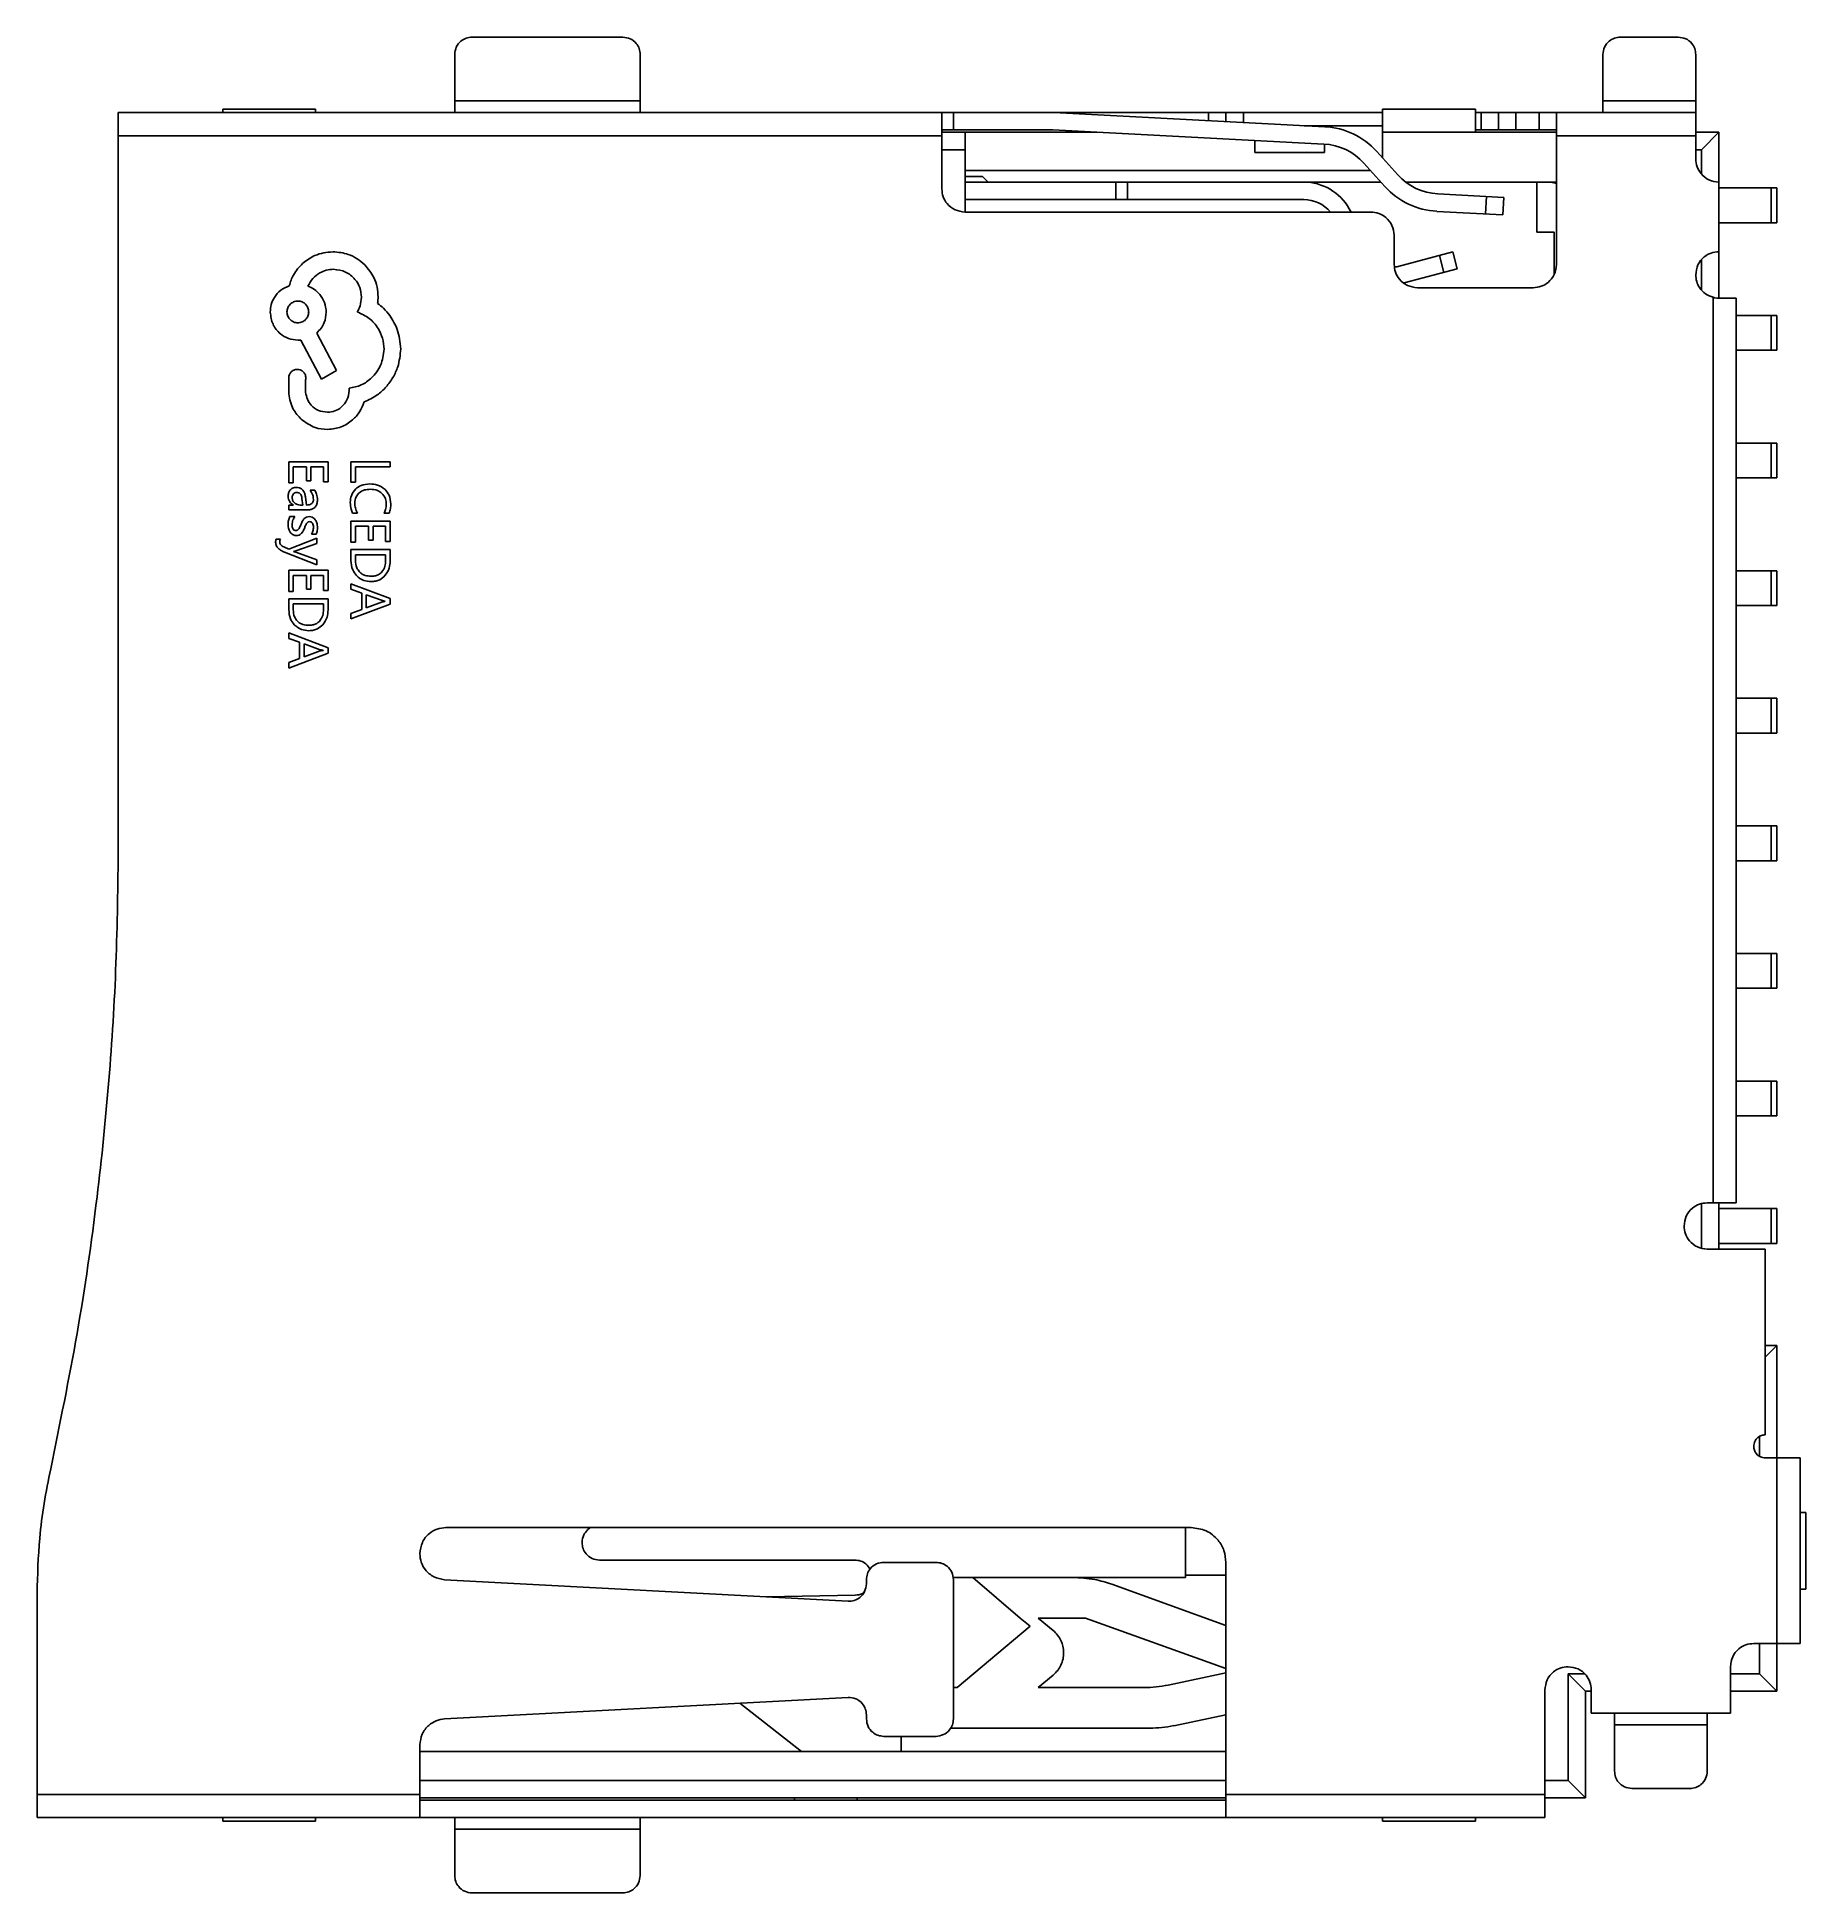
# Model space of a CAD drawing. Header units: millimetres. Extents: x -9.5 to 5.7, y -8.5 to 7.5.
import ezdxf

# ---------------------------------------------------------------- set-up
doc = ezdxf.new("R2010")
doc.units = ezdxf.units.MM

msp = doc.modelspace()

# ---------------------------------------------------------------- linework, layer by layer
at = {"color": 7, "linetype": 'Continuous', "lineweight": 25}
for p, q in [((-5.752, 7.474), (-4.452, 7.474)), ((4.148, 7.474), (4.648, 7.474)), ((-5.902, 6.824), (-5.902, 7.324)), ((-4.302, 7.324), (-4.302, 6.824)), ((3.998, 6.824), (3.998, 7.324)), ((4.798, 6.424), (4.798, 7.324)), ((-5.902, 6.924), (-4.302, 6.924)), ((3.998, 6.924), (4.798, 6.924)), ((-8.802, 6.824), (-8.802, 0.499)), ((-8.802, 6.824), (-1.702, 6.824)), ((-7.902, 6.854), (-7.102, 6.854)), ((-7.902, 6.824), (-7.902, 6.854)), ((-7.102, 6.854), (-7.102, 6.824)), ((-1.702, 6.166), (-1.702, 6.824)), ((-1.602, 6.674), (-1.602, 6.824)), ((-1.602, 6.824), (0.598, 6.824)), ((-0.736, 6.824), (-0.752, 6.824)), ((1.6, 6.702), (-0.736, 6.824)), ((0.598, 6.754), (0.598, 6.824)), ((0.748, 6.746), (0.748, 6.824)), ((0.898, 6.824), (2.098, 6.824)), ((0.898, 6.738), (0.898, 6.824)), ((2.098, 6.854), (2.898, 6.854)), ((2.098, 6.854), (2.098, 6.433)), ((2.898, 6.854), (2.898, 6.654)), ((2.898, 6.824), (2.948, 6.824)), ((2.948, 6.674), (2.948, 6.824)), ((3.098, 6.674), (3.098, 6.824)), ((3.248, 6.674), (3.248, 6.824)), ((3.248, 6.824), (3.448, 6.824)), ((3.448, 6.674), (3.448, 6.824)), ((3.598, 6.824), (3.598, 5.514)), ((3.598, 6.824), (4.798, 6.824)), ((-1.702, 6.624), (-8.802, 6.624)), ((-0.367, 6.654), (-1.702, 6.654)), ((-1.602, 6.674), (-0.752, 6.674)), ((-1.502, 5.974), (-1.502, 6.654)), ((-0.752, 6.674), (-0.744, 6.674)), ((-0.744, 6.674), (1.592, 6.552)), ((0.998, 6.583), (0.998, 6.481)), ((2.098, 6.711), (1.422, 6.711)), ((1.598, 6.702), (1.598, 6.711)), ((3.598, 6.654), (2.098, 6.654)), ((2.898, 6.674), (2.948, 6.674)), ((3.248, 6.674), (3.448, 6.674)), ((4.798, 6.624), (3.598, 6.624)), ((4.798, 6.654), (4.998, 6.654)), ((4.998, 6.654), (4.848, 6.504)), ((4.998, 5.224), (4.998, 6.654)), ((-1.502, 6.504), (-1.702, 6.504)), ((0.998, 6.481), (1.598, 6.481)), ((1.598, 6.481), (1.598, 6.551)), ((2.23, 6.287), (2.049, 6.487)), ((4.848, 6.504), (4.798, 6.504)), ((4.848, 6.292), (4.848, 6.504)), ((1.994, 6.324), (-1.502, 6.324)), ((-1.502, 6.274), (-1.352, 6.274)), ((-1.352, 6.274), (-1.302, 6.224)), ((1.938, 6.387), (2.118, 6.187)), ((2.084, 6.224), (-1.502, 6.224)), ((-0.202, 6.224), (-0.202, 6.074)), ((-0.102, 6.224), (-0.102, 6.074)), ((2.297, 6.224), (3.598, 6.224)), ((3.144, 6.092), (2.575, 6.122)), ((2.986, 5.95), (2.994, 6.1)), ((3.144, 6.092), (3.136, 5.943)), ((3.428, 5.794), (3.428, 6.224)), ((3.548, 6.224), (3.598, 6.213)), ((5.498, 6.174), (4.998, 6.174)), ((5.448, 5.874), (5.448, 6.174)), ((5.498, 5.874), (5.498, 6.174)), ((1.418, 6.074), (-1.502, 6.074)), ((1.998, 5.966), (-1.502, 5.966)), ((1.826, 5.966), (1.81, 5.995)), ((2.567, 5.972), (3.136, 5.943)), ((2.198, 5.514), (2.198, 5.766)), ((3.578, 5.794), (3.428, 5.794)), ((3.578, 5.428), (3.578, 5.794)), ((5.498, 5.874), (4.998, 5.874)), ((2.704, 5.622), (2.22, 5.495)), ((2.704, 5.622), (2.742, 5.477)), ((2.22, 5.495), (2.202, 5.493)), ((2.283, 5.356), (2.742, 5.477)), ((2.626, 5.446), (2.588, 5.592)), ((4.848, 5.292), (4.848, 5.557)), ((3.398, 5.314), (2.398, 5.314)), ((4.948, -2.576), (4.948, 5.231)), ((4.948, 5.231), (4.959, 5.228)), ((4.959, 5.228), (4.981, 5.225)), ((4.981, 5.225), (4.998, 5.224)), ((4.998, 5.224), (5.148, 5.224)), ((5.148, 5.224), (5.148, -2.576)), ((5.148, 5.074), (5.498, 5.074)), ((5.448, 5.074), (5.448, 4.774)), ((5.498, 5.074), (5.498, 4.774)), ((-7.252, 4.862), (-7.228, 4.862)), ((-7.228, 4.862), (-7.05, 4.526)), ((-6.922, 4.6), (-7.091, 4.922)), ((5.498, 4.774), (5.148, 4.774)), ((-7.333, 4.54), (-7.333, 4.398)), ((-7.187, 4.413), (-7.187, 4.521)), ((-7.05, 4.526), (-6.922, 4.6)), ((-6.812, 4.447), (-6.812, 4.427)), ((5.148, 3.974), (5.498, 3.974)), ((5.448, 3.974), (5.448, 3.674)), ((5.498, 3.974), (5.498, 3.674)), ((-7.332, 3.814), (-7.332, 3.632)), ((-6.994, 3.814), (-7.332, 3.814)), ((-7.294, 3.77), (-7.18, 3.77)), ((-7.294, 3.632), (-7.294, 3.77)), ((-7.18, 3.77), (-7.18, 3.65)), ((-7.141, 3.77), (-7.033, 3.77)), ((-7.141, 3.65), (-7.141, 3.77)), ((-7.033, 3.77), (-7.033, 3.64)), ((-6.994, 3.64), (-6.994, 3.814)), ((-6.796, 3.814), (-6.796, 3.636)), ((-6.458, 3.814), (-6.796, 3.814)), ((-6.757, 3.77), (-6.458, 3.77)), ((-6.757, 3.636), (-6.757, 3.77)), ((-6.458, 3.77), (-6.458, 3.814)), ((-7.332, 3.632), (-7.294, 3.632)), ((-7.18, 3.65), (-7.141, 3.65)), ((-7.108, 3.568), (-7.149, 3.568)), ((-7.033, 3.64), (-6.994, 3.64)), ((-6.796, 3.636), (-6.757, 3.636)), ((5.498, 3.674), (5.148, 3.674)), ((-7.295, 3.44), (-7.332, 3.44)), ((-7.332, 3.44), (-7.332, 3.398)), ((-7.332, 3.398), (-7.177, 3.398)), ((-7.295, 3.441), (-7.295, 3.44)), ((-7.234, 3.44), (-7.211, 3.44)), ((-7.211, 3.44), (-7.219, 3.497)), ((-7.179, 3.44), (-7.189, 3.512)), ((-6.782, 3.369), (-6.74, 3.369)), ((-6.512, 3.369), (-6.466, 3.369)), ((-7.28, 3.34), (-7.324, 3.34)), ((-6.796, 3.301), (-6.796, 3.12)), ((-6.458, 3.301), (-6.796, 3.301)), ((-6.757, 3.258), (-6.644, 3.258)), ((-6.757, 3.12), (-6.757, 3.258)), ((-6.644, 3.258), (-6.644, 3.137)), ((-6.605, 3.137), (-6.605, 3.258)), ((-6.605, 3.258), (-6.497, 3.258)), ((-6.497, 3.258), (-6.497, 3.127)), ((-6.458, 3.127), (-6.458, 3.301)), ((-7.405, 3.147), (-7.442, 3.147)), ((-7.332, 3.061), (-7.375, 3.079)), ((-7.091, 3.155), (-7.332, 3.061)), ((-7.292, 3.04), (-7.272, 3.045)), ((-7.272, 3.045), (-7.091, 3.108)), ((-7.137, 3.189), (-7.096, 3.189)), ((-7.091, 3.108), (-7.091, 3.155)), ((-6.796, 3.12), (-6.757, 3.12)), ((-6.796, 3.056), (-6.796, 2.963)), ((-6.458, 3.056), (-6.796, 3.056)), ((-6.644, 3.137), (-6.605, 3.137)), ((-6.497, 3.127), (-6.458, 3.127)), ((-6.458, 2.959), (-6.458, 3.056)), ((-7.369, 3.033), (-7.091, 2.924)), ((-7.292, 3.039), (-7.292, 3.04)), ((-7.091, 2.968), (-7.272, 3.034)), ((-7.091, 2.924), (-7.091, 2.968)), ((-6.497, 3.012), (-6.757, 3.012)), ((-6.757, 3.012), (-6.757, 2.963)), ((-6.497, 2.961), (-6.497, 3.012)), ((-7.332, 2.878), (-7.332, 2.696)), ((-6.994, 2.878), (-7.332, 2.878)), ((-7.294, 2.834), (-7.18, 2.834)), ((-7.294, 2.696), (-7.294, 2.834)), ((-7.18, 2.834), (-7.18, 2.714)), ((-7.141, 2.834), (-7.033, 2.834)), ((-7.141, 2.714), (-7.141, 2.834)), ((-7.033, 2.834), (-7.033, 2.704)), ((-6.994, 2.704), (-6.994, 2.878)), ((-6.458, 2.633), (-6.796, 2.762)), ((-6.796, 2.762), (-6.796, 2.714)), ((5.148, 2.874), (5.498, 2.874)), ((5.448, 2.874), (5.448, 2.574)), ((5.498, 2.874), (5.498, 2.574)), ((-7.332, 2.696), (-7.294, 2.696)), ((-7.332, 2.632), (-7.332, 2.539)), ((-6.994, 2.632), (-7.332, 2.632)), ((-7.033, 2.589), (-7.294, 2.589)), ((-7.294, 2.589), (-7.294, 2.54)), ((-7.18, 2.714), (-7.141, 2.714)), ((-7.033, 2.704), (-6.994, 2.704)), ((-7.033, 2.538), (-7.033, 2.589)), ((-6.994, 2.536), (-6.994, 2.632)), ((-6.796, 2.714), (-6.703, 2.681)), ((-6.796, 2.458), (-6.458, 2.586)), ((-6.703, 2.681), (-6.703, 2.54)), ((-6.665, 2.667), (-6.665, 2.554)), ((-6.525, 2.617), (-6.665, 2.667)), ((-6.665, 2.554), (-6.525, 2.605)), ((-6.501, 2.61), (-6.501, 2.611)), ((-6.458, 2.586), (-6.458, 2.633)), ((5.498, 2.574), (5.148, 2.574)), ((-6.703, 2.54), (-6.796, 2.506)), ((-6.796, 2.506), (-6.796, 2.458)), ((-6.994, 2.21), (-7.332, 2.339)), ((-7.332, 2.339), (-7.332, 2.29)), ((-7.332, 2.29), (-7.24, 2.258)), ((-7.24, 2.258), (-7.24, 2.117)), ((-7.201, 2.244), (-7.201, 2.131)), ((-7.061, 2.193), (-7.201, 2.244)), ((-7.332, 2.034), (-6.994, 2.163)), ((-7.24, 2.117), (-7.332, 2.083)), ((-7.332, 2.083), (-7.332, 2.034)), ((-7.201, 2.131), (-7.061, 2.182)), ((-7.037, 2.187), (-7.037, 2.188)), ((-6.994, 2.163), (-6.994, 2.21)), ((5.148, 1.774), (5.498, 1.774)), ((5.448, 1.774), (5.448, 1.474)), ((5.498, 1.774), (5.498, 1.474)), ((5.498, 1.474), (5.148, 1.474)), ((5.148, 0.674), (5.498, 0.674)), ((5.448, 0.674), (5.448, 0.374)), ((5.498, 0.674), (5.498, 0.374)), ((5.498, 0.374), (5.148, 0.374)), ((5.148, -0.426), (5.498, -0.426)), ((5.448, -0.426), (5.448, -0.726)), ((5.498, -0.426), (5.498, -0.726)), ((5.498, -0.726), (5.148, -0.726)), ((5.148, -1.526), (5.498, -1.526)), ((5.448, -1.526), (5.448, -1.826)), ((5.498, -1.526), (5.498, -1.826)), ((5.498, -1.826), (5.148, -1.826)), ((4.848, -2.969), (4.848, -2.582)), ((5.148, -2.576), (4.898, -2.576)), ((4.998, -2.576), (4.998, -2.976)), ((4.998, -2.626), (5.498, -2.626)), ((5.448, -2.626), (5.448, -2.926)), ((5.498, -2.626), (5.498, -2.926)), ((5.398, -2.976), (4.898, -2.976)), ((5.498, -2.926), (4.998, -2.926)), ((5.398, -4.576), (5.398, -2.976)), ((5.398, -3.806), (5.498, -3.806)), ((5.498, -3.806), (5.398, -3.906)), ((5.498, -6.786), (5.498, -3.806)), ((5.348, -4.762), (5.348, -4.589)), ((5.398, -4.776), (5.698, -4.776)), ((5.698, -4.776), (5.698, -6.376)), ((5.698, -5.246), (5.748, -5.246)), ((5.748, -5.246), (5.748, -5.906)), ((-5.977, -5.376), (0.448, -5.376)), ((-4.757, -5.396), (-4.735, -5.376)), ((0.398, -5.376), (0.398, -5.806)), ((-2.452, -5.656), (-4.654, -5.656)), ((-1.752, -5.676), (-2.202, -5.676)), ((0.748, -5.676), (0.748, -7.876)), ((-2.51, -6.011), (-5.989, -5.826)), ((-2.352, -5.826), (-2.352, -5.861)), ((0.398, -5.806), (-1.607, -5.806)), ((-1.602, -7.026), (-1.602, -5.826)), ((-1.026, -6.156), (-1.435, -5.806)), ((-0.237, -5.865), (0.748, -6.219)), ((0.748, -5.786), (0.398, -5.786)), ((5.748, -5.906), (5.698, -5.906)), ((-9.502, -5.944), (-9.502, -7.876)), ((-3.21, -5.973), (-2.449, -5.958)), ((-1.571, -6.756), (-0.941, -6.227)), ((-0.941, -6.227), (-1.026, -6.156)), ((-0.462, -6.156), (-0.87, -6.156)), ((-0.87, -6.156), (-0.741, -6.264)), ((0.748, -6.591), (-0.462, -6.156)), ((5.698, -6.376), (5.298, -6.376)), ((5.348, -6.636), (5.348, -6.376)), ((-0.741, -6.647), (-0.87, -6.756)), ((0.25, -6.734), (0.748, -6.629)), ((3.848, -6.786), (3.698, -6.636)), ((3.698, -6.636), (3.841, -6.636)), ((3.698, -7.556), (3.698, -6.636)), ((5.098, -6.976), (5.098, -6.576)), ((5.098, -6.636), (5.348, -6.636)), ((5.498, -6.786), (5.348, -6.636)), ((-5.989, -7.026), (-2.51, -6.841)), ((-1.602, -6.756), (-1.571, -6.756)), ((-0.87, -6.756), (0.044, -6.756)), ((3.498, -7.876), (3.498, -6.776)), ((3.898, -6.786), (3.848, -6.786)), ((3.848, -6.786), (3.848, -7.706)), ((3.898, -6.776), (3.898, -6.976)), ((5.498, -6.786), (5.098, -6.786)), ((-2.912, -7.306), (-3.443, -6.89)), ((-2.352, -6.99), (-2.352, -7.026)), ((0.748, -6.989), (0.298, -7.084)), ((3.898, -6.976), (5.098, -6.976)), ((4.098, -7.476), (4.098, -6.976)), ((4.898, -6.976), (4.898, -7.476)), ((-2.202, -7.176), (-1.752, -7.176)), ((-2.052, -7.176), (-2.052, -7.306)), ((0.092, -7.106), (-1.628, -7.106)), ((4.898, -7.076), (4.098, -7.076)), ((-6.202, -7.876), (-6.202, -7.25)), ((0.748, -7.306), (-6.202, -7.306)), ((-9.502, -7.676), (-6.202, -7.676)), ((-6.202, -7.556), (0.748, -7.556)), ((0.748, -7.676), (3.498, -7.676)), ((3.498, -7.556), (3.698, -7.556)), ((3.848, -7.706), (3.698, -7.556)), ((4.748, -7.626), (4.248, -7.626)), ((0.748, -7.706), (-6.202, -7.706)), ((0.748, -7.726), (-6.202, -7.726)), ((-2.972, -7.706), (-2.972, -7.726)), ((-2.432, -7.726), (-2.432, -7.706)), ((3.848, -7.706), (3.498, -7.706)), ((3.498, -7.876), (-9.502, -7.876)), ((-7.902, -7.906), (-7.902, -7.876)), ((-7.102, -7.906), (-7.902, -7.906)), ((-7.102, -7.876), (-7.102, -7.906)), ((-5.902, -8.376), (-5.902, -7.876)), ((-4.302, -7.976), (-5.902, -7.976)), ((-4.302, -7.876), (-4.302, -8.376)), ((2.098, -7.906), (2.098, -7.876)), ((2.898, -7.906), (2.098, -7.906)), ((2.898, -7.876), (2.898, -7.906)), ((-4.452, -8.526), (-5.752, -8.526))]:
    msp.add_line(p, q, dxfattribs=at)
at = {"color": 7, "linetype": 'Continuous', "lineweight": 25, "flags": 128}
msp.add_lwpolyline([(3.998, 6.874), (3.998, 6.835), (3.998, 6.824)], dxfattribs=at)
at = {"color": 7, "linetype": 'Continuous', "lineweight": 25}
for centre, radius, start, end in [((1.566, 6.053), 0.65, 42, 87), ((1.566, 6.053), 0.5, 42, 87), ((2.601, 6.622), 0.5, 222, 267), ((1.418, 5.774), 0.45, 29.36, 90), ((2.601, 6.622), 0.65, 222, 267), ((1.418, 5.774), 0.3, 39.7064, 90), ((0.044, -5.758), 0.997, 270, 281.9112), ((0.092, -6.108), 0.997, 270, 281.9112)]:
    msp.add_arc(centre, radius, start, end, dxfattribs=at)
for points, knots in [([(-5.902, 7.324), (-5.899, 7.346), (-5.894, 7.39), (-5.854, 7.44), (-5.804, 7.469), (-5.769, 7.473), (-5.752, 7.474)], [0, 0, 0, 0, 0.279279, 0.558538, 0.77887, 1, 1, 1, 1]), ([(-4.452, 7.474), (-4.43, 7.472), (-4.386, 7.466), (-4.337, 7.426), (-4.307, 7.376), (-4.304, 7.342), (-4.302, 7.324)], [0, 0, 0, 0, 0.2792794, 0.5585376, 0.7788698, 1, 1, 1, 1]), ([(3.998, 7.324), (4.001, 7.346), (4.006, 7.39), (4.046, 7.44), (4.096, 7.469), (4.131, 7.473), (4.148, 7.474)], [0, 0, 0, 0, 0.279279, 0.558538, 0.77887, 1, 1, 1, 1]), ([(4.648, 7.474), (4.67, 7.472), (4.714, 7.466), (4.763, 7.426), (4.793, 7.376), (4.796, 7.342), (4.798, 7.324)], [0, 0, 0, 0, 0.279279, 0.558538, 0.77887, 1, 1, 1, 1]), ([(-1.702, 6.824), (-1.7, 6.824), (-1.697, 6.824), (-1.679, 6.824), (-1.659, 6.824), (-1.636, 6.824), (-1.616, 6.824), (-1.602, 6.824)], [0, 0, 0, 0, 0.255029, 0.493898, 0.614351, 0.735843, 1, 1, 1, 1]), ([(0.598, 6.824), (0.62, 6.824), (0.664, 6.824), (0.713, 6.824), (0.743, 6.824), (0.746, 6.824), (0.748, 6.824)], [0, 0, 0, 0, 0.279279, 0.558538, 0.77887, 1, 1, 1, 1]), ([(0.748, 6.824), (0.751, 6.824), (0.756, 6.824), (0.796, 6.824), (0.846, 6.824), (0.881, 6.824), (0.898, 6.824)], [0, 0, 0, 0, 0.279279, 0.558538, 0.77887, 1, 1, 1, 1]), ([(2.948, 6.824), (2.97, 6.824), (3.014, 6.824), (3.063, 6.824), (3.093, 6.824), (3.096, 6.824), (3.098, 6.824)], [0, 0, 0, 0, 0.279279, 0.558538, 0.77887, 1, 1, 1, 1]), ([(3.098, 6.824), (3.101, 6.824), (3.106, 6.824), (3.146, 6.824), (3.196, 6.824), (3.231, 6.824), (3.248, 6.824)], [0, 0, 0, 0, 0.279279, 0.558538, 0.77887, 1, 1, 1, 1]), ([(3.448, 6.824), (3.47, 6.824), (3.514, 6.824), (3.563, 6.824), (3.593, 6.824), (3.596, 6.824), (3.598, 6.824)], [0, 0, 0, 0, 0.279279, 0.558538, 0.77887, 1, 1, 1, 1]), ([(-1.702, 6.661), (-1.702, 6.665), (-1.701, 6.673), (-1.693, 6.674), (-1.689, 6.674)], [0, 0, 0, 0, 0.5004946, 1, 1, 1, 1]), ([(-1.689, 6.674), (-1.683, 6.674), (-1.672, 6.674), (-1.643, 6.674), (-1.617, 6.674), (-1.602, 6.674)], [0, 0, 0, 0, 0.280138, 0.561656, 1, 1, 1, 1]), ([(2.948, 6.674), (2.97, 6.674), (3.014, 6.674), (3.063, 6.674), (3.093, 6.674), (3.096, 6.674), (3.098, 6.674)], [0, 0, 0, 0, 0.279279, 0.558538, 0.77887, 1, 1, 1, 1]), ([(3.098, 6.674), (3.101, 6.674), (3.106, 6.674), (3.146, 6.674), (3.196, 6.674), (3.231, 6.674), (3.248, 6.674)], [0, 0, 0, 0, 0.279279, 0.558538, 0.77887, 1, 1, 1, 1]), ([(3.448, 6.674), (3.47, 6.674), (3.514, 6.674), (3.563, 6.674), (3.593, 6.674), (3.596, 6.674), (3.598, 6.674)], [0, 0, 0, 0, 0.279279, 0.558538, 0.77887, 1, 1, 1, 1]), ([(4.998, 6.224), (4.968, 6.228), (4.91, 6.236), (4.844, 6.29), (4.805, 6.356), (4.8, 6.402), (4.798, 6.424)], [0, 0, 0, 0, 0.281002, 0.560934, 0.780912, 1, 1, 1, 1]), ([(-1.502, 5.966), (-1.532, 5.97), (-1.59, 5.978), (-1.656, 6.031), (-1.695, 6.097), (-1.7, 6.143), (-1.702, 6.166)], [0, 0, 0, 0, 0.281002, 0.560934, 0.780912, 1, 1, 1, 1]), ([(2.198, 5.766), (2.194, 5.796), (2.186, 5.854), (2.133, 5.92), (2.067, 5.959), (2.021, 5.964), (1.998, 5.966)], [0, 0, 0, 0, 0.281002, 0.560934, 0.780912, 1, 1, 1, 1]), ([(-6.951, 5.624), (-7.005, 5.618), (-7.102, 5.608), (-7.179, 5.549), (-7.213, 5.523)], [0, 0, 0, 0, 0.557939, 1, 1, 1, 1]), ([(-6.677, 5.511), (-6.699, 5.53), (-6.741, 5.567), (-6.833, 5.612), (-6.906, 5.62), (-6.951, 5.624)], [0, 0, 0, 0, 0.280073, 0.558701, 1, 1, 1, 1]), ([(4.798, 5.424), (4.802, 5.454), (4.809, 5.513), (4.863, 5.579), (4.929, 5.618), (4.975, 5.622), (4.998, 5.624)], [0, 0, 0, 0, 0.281002, 0.560934, 0.780912, 1, 1, 1, 1]), ([(-7.213, 5.523), (-7.242, 5.492), (-7.295, 5.435), (-7.318, 5.363), (-7.328, 5.331)], [0, 0, 0, 0, 0.560871, 1, 1, 1, 1]), ([(-7.167, 5.328), (-7.155, 5.351), (-7.129, 5.396), (-7.071, 5.441), (-7.009, 5.468), (-6.968, 5.471), (-6.946, 5.473)], [0, 0, 0, 0, 0.276785, 0.5528327, 0.7727386, 1, 1, 1, 1]), ([(-6.946, 5.473), (-6.911, 5.468), (-6.84, 5.459), (-6.762, 5.394), (-6.715, 5.316), (-6.709, 5.261), (-6.706, 5.232)], [0, 0, 0, 0, 0.283316, 0.558049, 0.775434, 1, 1, 1, 1]), ([(-6.562, 5.235), (-6.564, 5.263), (-6.568, 5.32), (-6.601, 5.419), (-6.648, 5.476), (-6.677, 5.511)], [0, 0, 0, 0, 0.279972, 0.557742, 1, 1, 1, 1]), ([(2.398, 5.314), (2.368, 5.318), (2.31, 5.326), (2.244, 5.38), (2.205, 5.446), (2.2, 5.492), (2.198, 5.514)], [0, 0, 0, 0, 0.281002, 0.560934, 0.780912, 1, 1, 1, 1]), ([(3.598, 5.514), (3.594, 5.485), (3.586, 5.426), (3.533, 5.36), (3.467, 5.321), (3.421, 5.317), (3.398, 5.314)], [0, 0, 0, 0, 0.281002, 0.560934, 0.780912, 1, 1, 1, 1]), ([(-7.328, 5.331), (-7.354, 5.319), (-7.405, 5.297), (-7.456, 5.236), (-7.487, 5.17), (-7.49, 5.125), (-7.492, 5.103)], [0, 0, 0, 0, 0.277909, 0.553175, 0.772919, 1, 1, 1, 1]), ([(-7.009, 5.103), (-7.012, 5.131), (-7.018, 5.186), (-7.058, 5.253), (-7.109, 5.302), (-7.148, 5.319), (-7.167, 5.328)], [0, 0, 0, 0, 0.28669, 0.564822, 0.782131, 1, 1, 1, 1]), ([(4.948, 5.231), (4.925, 5.24), (4.878, 5.257), (4.831, 5.309), (4.803, 5.367), (4.8, 5.405), (4.798, 5.424)], [0, 0, 0, 0, 0.280093, 0.559849, 0.781534, 1, 1, 1, 1]), ([(-7.16, 5.105), (-7.162, 5.117), (-7.164, 5.142), (-7.186, 5.172), (-7.216, 5.194), (-7.254, 5.201), (-7.291, 5.194), (-7.322, 5.172), (-7.343, 5.142), (-7.346, 5.117), (-7.348, 5.105)], [0, 0, 0, 0, 0.125297, 0.247808, 0.371076, 0.5, 0.628924, 0.752192, 0.874703, 1, 1, 1, 1]), ([(-6.706, 5.232), (-6.708, 5.207), (-6.712, 5.162), (-6.733, 5.122), (-6.742, 5.105)], [0, 0, 0, 0, 0.569438, 1, 1, 1, 1]), ([(-6.567, 5.179), (-6.565, 5.19), (-6.563, 5.208), (-6.562, 5.227), (-6.562, 5.235)], [0, 0, 0, 0, 0.560098, 1, 1, 1, 1]), ([(-6.461, 5.074), (-6.478, 5.095), (-6.51, 5.135), (-6.549, 5.166), (-6.567, 5.179)], [0, 0, 0, 0, 0.55532, 1, 1, 1, 1]), ([(-7.492, 5.103), (-7.487, 5.067), (-7.478, 4.996), (-7.414, 4.918), (-7.335, 4.871), (-7.28, 4.865), (-7.252, 4.862)], [0, 0, 0, 0, 0.283316, 0.558049, 0.775434, 1, 1, 1, 1]), ([(-7.348, 5.105), (-7.346, 5.092), (-7.343, 5.068), (-7.321, 5.037), (-7.291, 5.016), (-7.254, 5.009), (-7.216, 5.016), (-7.186, 5.037), (-7.164, 5.068), (-7.162, 5.093), (-7.16, 5.105)], [0, 0, 0, 0, 0.128923, 0.252192, 0.374703, 0.5, 0.628924, 0.752192, 0.874703, 1, 1, 1, 1]), ([(-7.091, 4.922), (-7.065, 4.951), (-7.019, 5.003), (-7.012, 5.071), (-7.009, 5.103)], [0, 0, 0, 0, 0.5488901, 1, 1, 1, 1]), ([(-6.742, 5.105), (-6.706, 5.089), (-6.635, 5.056), (-6.562, 4.972), (-6.519, 4.878), (-6.514, 4.815), (-6.511, 4.783)], [0, 0, 0, 0, 0.2774614, 0.5517789, 0.7711416, 1, 1, 1, 1]), ([(-6.367, 4.785), (-6.373, 4.844), (-6.382, 4.947), (-6.437, 5.035), (-6.461, 5.074)], [0, 0, 0, 0, 0.56138, 1, 1, 1, 1]), ([(-6.511, 4.783), (-6.517, 4.736), (-6.528, 4.644), (-6.608, 4.538), (-6.705, 4.469), (-6.776, 4.454), (-6.812, 4.447)], [0, 0, 0, 0, 0.284476, 0.560431, 0.77786, 1, 1, 1, 1]), ([(-6.492, 4.459), (-6.472, 4.485), (-6.431, 4.538), (-6.381, 4.648), (-6.372, 4.733), (-6.367, 4.785)], [0, 0, 0, 0, 0.282329, 0.561616, 1, 1, 1, 1]), ([(-7.259, 4.61), (-7.269, 4.609), (-7.29, 4.606), (-7.314, 4.587), (-7.329, 4.565), (-7.332, 4.548), (-7.333, 4.54)], [0, 0, 0, 0, 0.281447, 0.55884, 0.777519, 1, 1, 1, 1]), ([(-7.184, 4.535), (-7.186, 4.547), (-7.189, 4.568), (-7.209, 4.592), (-7.233, 4.607), (-7.25, 4.609), (-7.259, 4.61)], [0, 0, 0, 0, 0.283042, 0.5581419, 0.7757227, 1, 1, 1, 1]), ([(-7.187, 4.521), (-7.186, 4.524), (-7.185, 4.529), (-7.185, 4.533), (-7.184, 4.535)], [0, 0, 0, 0, 0.560796, 1, 1, 1, 1]), ([(-7.333, 4.398), (-7.324, 4.352), (-7.308, 4.269), (-7.25, 4.207), (-7.225, 4.18)], [0, 0, 0, 0, 0.557617, 1, 1, 1, 1]), ([(-6.999, 4.24), (-7.026, 4.243), (-7.078, 4.249), (-7.138, 4.295), (-7.176, 4.351), (-7.183, 4.392), (-7.187, 4.413)], [0, 0, 0, 0, 0.283961, 0.558121, 0.774973, 1, 1, 1, 1]), ([(-6.812, 4.427), (-6.815, 4.399), (-6.823, 4.345), (-6.873, 4.284), (-6.934, 4.247), (-6.977, 4.242), (-6.999, 4.24)], [0, 0, 0, 0, 0.283534, 0.557975, 0.775205, 1, 1, 1, 1]), ([(-6.997, 4.091), (-6.957, 4.096), (-6.879, 4.106), (-6.785, 4.166), (-6.717, 4.242), (-6.694, 4.3), (-6.682, 4.329)], [0, 0, 0, 0, 0.281479, 0.558611, 0.777607, 1, 1, 1, 1]), ([(-6.682, 4.329), (-6.643, 4.347), (-6.572, 4.379), (-6.517, 4.434), (-6.492, 4.459)], [0, 0, 0, 0, 0.556897, 1, 1, 1, 1]), ([(-7.225, 4.18), (-7.187, 4.152), (-7.118, 4.101), (-7.034, 4.094), (-6.997, 4.091)], [0, 0, 0, 0, 0.560121, 1, 1, 1, 1]), ([(-7.319, 3.571), (-7.325, 3.562), (-7.336, 3.545), (-7.337, 3.525), (-7.338, 3.515)], [0, 0, 0, 0, 0.527593, 1, 1, 1, 1]), ([(-7.267, 3.592), (-7.279, 3.591), (-7.298, 3.589), (-7.313, 3.576), (-7.319, 3.571)], [0, 0, 0, 0, 0.577345, 1, 1, 1, 1]), ([(-7.292, 3.537), (-7.296, 3.531), (-7.302, 3.522), (-7.303, 3.51), (-7.303, 3.504)], [0, 0, 0, 0, 0.529978, 1, 1, 1, 1]), ([(-7.264, 3.549), (-7.267, 3.549), (-7.273, 3.548), (-7.283, 3.545), (-7.289, 3.54), (-7.292, 3.537)], [0, 0, 0, 0, 0.292626, 0.566552, 1, 1, 1, 1]), ([(-7.189, 3.512), (-7.19, 3.521), (-7.193, 3.538), (-7.204, 3.56), (-7.219, 3.578), (-7.241, 3.59), (-7.258, 3.591), (-7.267, 3.592)], [0, 0, 0, 0, 0.223087, 0.413842, 0.584193, 0.78082, 1, 1, 1, 1]), ([(-7.233, 3.538), (-7.236, 3.54), (-7.24, 3.543), (-7.25, 3.548), (-7.259, 3.549), (-7.264, 3.549)], [0, 0, 0, 0, 0.259426, 0.527409, 1, 1, 1, 1]), ([(-7.219, 3.497), (-7.22, 3.506), (-7.222, 3.521), (-7.23, 3.533), (-7.233, 3.538)], [0, 0, 0, 0, 0.6416492, 1, 1, 1, 1]), ([(-7.149, 3.568), (-7.139, 3.555), (-7.123, 3.531), (-7.121, 3.502), (-7.12, 3.489)], [0, 0, 0, 0, 0.566346, 1, 1, 1, 1]), ([(-7.085, 3.485), (-7.086, 3.502), (-7.088, 3.531), (-7.102, 3.557), (-7.108, 3.568)], [0, 0, 0, 0, 0.572828, 1, 1, 1, 1]), ([(-6.755, 3.579), (-6.77, 3.56), (-6.798, 3.526), (-6.8, 3.483), (-6.802, 3.463)], [0, 0, 0, 0, 0.538195, 1, 1, 1, 1]), ([(-6.763, 3.456), (-6.761, 3.475), (-6.758, 3.508), (-6.736, 3.533), (-6.727, 3.543)], [0, 0, 0, 0, 0.5710873, 1, 1, 1, 1]), ([(-6.633, 3.622), (-6.66, 3.62), (-6.705, 3.617), (-6.741, 3.59), (-6.755, 3.579)], [0, 0, 0, 0, 0.582615, 1, 1, 1, 1]), ([(-6.727, 3.543), (-6.712, 3.554), (-6.683, 3.574), (-6.647, 3.575), (-6.631, 3.576)], [0, 0, 0, 0, 0.528199, 1, 1, 1, 1]), ([(-6.502, 3.573), (-6.523, 3.589), (-6.562, 3.618), (-6.611, 3.621), (-6.633, 3.622)], [0, 0, 0, 0, 0.535916, 1, 1, 1, 1]), ([(-6.631, 3.576), (-6.609, 3.575), (-6.571, 3.572), (-6.541, 3.55), (-6.529, 3.541)], [0, 0, 0, 0, 0.5859065, 1, 1, 1, 1]), ([(-6.529, 3.541), (-6.517, 3.526), (-6.495, 3.499), (-6.493, 3.464), (-6.492, 3.449)], [0, 0, 0, 0, 0.545172, 1, 1, 1, 1]), ([(-6.452, 3.449), (-6.455, 3.476), (-6.459, 3.522), (-6.489, 3.558), (-6.502, 3.573)], [0, 0, 0, 0, 0.568137, 1, 1, 1, 1]), ([(-7.338, 3.515), (-7.337, 3.507), (-7.336, 3.49), (-7.323, 3.462), (-7.306, 3.449), (-7.295, 3.441)], [0, 0, 0, 0, 0.287353, 0.555636, 1, 1, 1, 1]), ([(-7.303, 3.504), (-7.302, 3.494), (-7.3, 3.477), (-7.289, 3.464), (-7.283, 3.458)], [0, 0, 0, 0, 0.563392, 1, 1, 1, 1]), ([(-7.283, 3.458), (-7.275, 3.452), (-7.261, 3.442), (-7.242, 3.441), (-7.234, 3.44)], [0, 0, 0, 0, 0.5421823, 1, 1, 1, 1]), ([(-7.12, 3.489), (-7.12, 3.483), (-7.12, 3.473), (-7.127, 3.459), (-7.139, 3.448), (-7.157, 3.441), (-7.171, 3.441), (-7.179, 3.44)], [0, 0, 0, 0, 0.190633, 0.356708, 0.518791, 0.733962, 1, 1, 1, 1]), ([(-7.177, 3.398), (-7.166, 3.398), (-7.147, 3.399), (-7.121, 3.408), (-7.1, 3.425), (-7.087, 3.452), (-7.086, 3.474), (-7.085, 3.485)], [0, 0, 0, 0, 0.215736, 0.397382, 0.561541, 0.761757, 1, 1, 1, 1]), ([(-6.802, 3.463), (-6.801, 3.443), (-6.8, 3.411), (-6.787, 3.381), (-6.782, 3.369)], [0, 0, 0, 0, 0.595834, 1, 1, 1, 1]), ([(-6.74, 3.369), (-6.747, 3.384), (-6.761, 3.412), (-6.762, 3.442), (-6.763, 3.456)], [0, 0, 0, 0, 0.540106, 1, 1, 1, 1]), ([(-6.492, 3.449), (-6.493, 3.433), (-6.494, 3.405), (-6.506, 3.38), (-6.512, 3.369)], [0, 0, 0, 0, 0.564823, 1, 1, 1, 1]), ([(-6.466, 3.369), (-6.462, 3.382), (-6.453, 3.408), (-6.453, 3.436), (-6.452, 3.449)], [0, 0, 0, 0, 0.516592, 1, 1, 1, 1]), ([(-7.324, 3.34), (-7.328, 3.329), (-7.337, 3.308), (-7.337, 3.285), (-7.338, 3.275)], [0, 0, 0, 0, 0.535911, 1, 1, 1, 1]), ([(-7.338, 3.275), (-7.337, 3.26), (-7.336, 3.235), (-7.324, 3.213), (-7.319, 3.205)], [0, 0, 0, 0, 0.5931, 1, 1, 1, 1]), ([(-7.319, 3.205), (-7.315, 3.2), (-7.308, 3.191), (-7.29, 3.18), (-7.276, 3.178), (-7.266, 3.177)], [0, 0, 0, 0, 0.287771, 0.558422, 1, 1, 1, 1]), ([(-7.303, 3.271), (-7.302, 3.285), (-7.3, 3.31), (-7.286, 3.331), (-7.28, 3.34)], [0, 0, 0, 0, 0.549511, 1, 1, 1, 1]), ([(-7.271, 3.221), (-7.274, 3.221), (-7.282, 3.222), (-7.291, 3.227), (-7.298, 3.238), (-7.303, 3.253), (-7.303, 3.264), (-7.303, 3.271)], [0, 0, 0, 0, 0.16617, 0.317863, 0.479198, 0.70885, 1, 1, 1, 1]), ([(-7.248, 3.232), (-7.249, 3.23), (-7.253, 3.226), (-7.26, 3.222), (-7.267, 3.221), (-7.271, 3.221)], [0, 0, 0, 0, 0.288352, 0.560641, 1, 1, 1, 1]), ([(-7.226, 3.276), (-7.23, 3.266), (-7.236, 3.25), (-7.245, 3.236), (-7.248, 3.232)], [0, 0, 0, 0, 0.667818, 1, 1, 1, 1]), ([(-7.227, 3.192), (-7.223, 3.195), (-7.216, 3.202), (-7.206, 3.22), (-7.199, 3.236), (-7.195, 3.246)], [0, 0, 0, 0, 0.211881, 0.474285, 1, 1, 1, 1]), ([(-7.194, 3.328), (-7.197, 3.325), (-7.204, 3.319), (-7.215, 3.301), (-7.222, 3.286), (-7.226, 3.276)], [0, 0, 0, 0, 0.204051, 0.464555, 1, 1, 1, 1]), ([(-7.195, 3.246), (-7.192, 3.256), (-7.186, 3.27), (-7.177, 3.283), (-7.175, 3.287)], [0, 0, 0, 0, 0.676699, 1, 1, 1, 1]), ([(-7.156, 3.34), (-7.164, 3.34), (-7.178, 3.339), (-7.189, 3.331), (-7.194, 3.328)], [0, 0, 0, 0, 0.573775, 1, 1, 1, 1]), ([(-7.175, 3.287), (-7.171, 3.29), (-7.165, 3.296), (-7.156, 3.296), (-7.152, 3.297)], [0, 0, 0, 0, 0.5330138, 1, 1, 1, 1]), ([(-7.104, 3.313), (-7.108, 3.318), (-7.115, 3.326), (-7.133, 3.338), (-7.147, 3.339), (-7.156, 3.34)], [0, 0, 0, 0, 0.292205, 0.564001, 1, 1, 1, 1]), ([(-7.152, 3.297), (-7.149, 3.296), (-7.144, 3.296), (-7.136, 3.292), (-7.131, 3.287), (-7.129, 3.284)], [0, 0, 0, 0, 0.279552, 0.548934, 1, 1, 1, 1]), ([(-7.12, 3.25), (-7.12, 3.238), (-7.122, 3.216), (-7.132, 3.197), (-7.137, 3.189)], [0, 0, 0, 0, 0.567156, 1, 1, 1, 1]), ([(-7.129, 3.284), (-7.126, 3.278), (-7.12, 3.268), (-7.12, 3.256), (-7.12, 3.25)], [0, 0, 0, 0, 0.523627, 1, 1, 1, 1]), ([(-7.085, 3.246), (-7.086, 3.26), (-7.087, 3.284), (-7.099, 3.304), (-7.104, 3.313)], [0, 0, 0, 0, 0.581614, 1, 1, 1, 1]), ([(-7.096, 3.189), (-7.092, 3.199), (-7.086, 3.218), (-7.085, 3.237), (-7.085, 3.246)], [0, 0, 0, 0, 0.549614, 1, 1, 1, 1]), ([(-7.442, 3.147), (-7.443, 3.142), (-7.446, 3.133), (-7.446, 3.124), (-7.446, 3.119)], [0, 0, 0, 0, 0.522339, 1, 1, 1, 1]), ([(-7.446, 3.119), (-7.445, 3.109), (-7.442, 3.089), (-7.423, 3.064), (-7.398, 3.046), (-7.379, 3.038), (-7.369, 3.033)], [0, 0, 0, 0, 0.242258, 0.495139, 0.726622, 1, 1, 1, 1]), ([(-7.409, 3.123), (-7.409, 3.127), (-7.409, 3.135), (-7.406, 3.143), (-7.405, 3.147)], [0, 0, 0, 0, 0.542056, 1, 1, 1, 1]), ([(-7.375, 3.079), (-7.381, 3.082), (-7.392, 3.087), (-7.403, 3.098), (-7.409, 3.111), (-7.409, 3.119), (-7.409, 3.123)], [0, 0, 0, 0, 0.321194, 0.592797, 0.792541, 1, 1, 1, 1]), ([(-7.266, 3.177), (-7.258, 3.178), (-7.243, 3.179), (-7.232, 3.188), (-7.227, 3.192)], [0, 0, 0, 0, 0.572606, 1, 1, 1, 1]), ([(-7.272, 3.034), (-7.277, 3.035), (-7.283, 3.037), (-7.29, 3.038), (-7.292, 3.039)], [0, 0, 0, 0, 0.638425, 1, 1, 1, 1]), ([(-6.796, 2.963), (-6.794, 2.935), (-6.79, 2.886), (-6.761, 2.848), (-6.749, 2.832)], [0, 0, 0, 0, 0.577296, 1, 1, 1, 1]), ([(-6.757, 2.963), (-6.756, 2.941), (-6.754, 2.904), (-6.731, 2.874), (-6.722, 2.863)], [0, 0, 0, 0, 0.591294, 1, 1, 1, 1]), ([(-6.529, 2.863), (-6.518, 2.879), (-6.499, 2.909), (-6.498, 2.944), (-6.497, 2.961)], [0, 0, 0, 0, 0.5295151, 1, 1, 1, 1]), ([(-6.503, 2.832), (-6.488, 2.852), (-6.462, 2.891), (-6.459, 2.938), (-6.458, 2.959)], [0, 0, 0, 0, 0.541032, 1, 1, 1, 1]), ([(-6.749, 2.832), (-6.729, 2.815), (-6.692, 2.785), (-6.644, 2.782), (-6.623, 2.781)], [0, 0, 0, 0, 0.540507, 1, 1, 1, 1]), ([(-6.722, 2.863), (-6.715, 2.856), (-6.701, 2.844), (-6.667, 2.829), (-6.641, 2.828), (-6.624, 2.826)], [0, 0, 0, 0, 0.25995, 0.527871, 1, 1, 1, 1]), ([(-6.624, 2.826), (-6.613, 2.827), (-6.592, 2.828), (-6.558, 2.838), (-6.539, 2.854), (-6.529, 2.863)], [0, 0, 0, 0, 0.314975, 0.594694, 1, 1, 1, 1]), ([(-6.623, 2.781), (-6.609, 2.781), (-6.584, 2.783), (-6.54, 2.797), (-6.517, 2.818), (-6.503, 2.832)], [0, 0, 0, 0, 0.297635, 0.573106, 1, 1, 1, 1]), ([(-6.501, 2.611), (-6.506, 2.612), (-6.514, 2.613), (-6.522, 2.616), (-6.525, 2.617)], [0, 0, 0, 0, 0.62739, 1, 1, 1, 1]), ([(-6.525, 2.605), (-6.521, 2.606), (-6.513, 2.608), (-6.505, 2.609), (-6.501, 2.61)], [0, 0, 0, 0, 0.461299, 1, 1, 1, 1]), ([(-7.332, 2.539), (-7.33, 2.511), (-7.326, 2.463), (-7.297, 2.425), (-7.285, 2.408)], [0, 0, 0, 0, 0.577296, 1, 1, 1, 1]), ([(-7.294, 2.54), (-7.292, 2.518), (-7.29, 2.481), (-7.267, 2.451), (-7.258, 2.439)], [0, 0, 0, 0, 0.591294, 1, 1, 1, 1]), ([(-7.285, 2.408), (-7.265, 2.392), (-7.228, 2.362), (-7.181, 2.359), (-7.159, 2.357)], [0, 0, 0, 0, 0.540507, 1, 1, 1, 1]), ([(-7.258, 2.439), (-7.251, 2.433), (-7.237, 2.42), (-7.204, 2.406), (-7.177, 2.404), (-7.16, 2.403)], [0, 0, 0, 0, 0.25995, 0.527871, 1, 1, 1, 1]), ([(-7.16, 2.403), (-7.149, 2.404), (-7.128, 2.405), (-7.094, 2.414), (-7.076, 2.431), (-7.065, 2.44)], [0, 0, 0, 0, 0.314975, 0.594694, 1, 1, 1, 1]), ([(-7.159, 2.357), (-7.145, 2.358), (-7.12, 2.359), (-7.077, 2.374), (-7.053, 2.395), (-7.039, 2.408)], [0, 0, 0, 0, 0.297635, 0.573106, 1, 1, 1, 1]), ([(-7.065, 2.44), (-7.055, 2.456), (-7.035, 2.486), (-7.034, 2.521), (-7.033, 2.538)], [0, 0, 0, 0, 0.529515, 1, 1, 1, 1]), ([(-7.039, 2.408), (-7.024, 2.429), (-6.998, 2.468), (-6.995, 2.515), (-6.994, 2.536)], [0, 0, 0, 0, 0.541032, 1, 1, 1, 1]), ([(-7.037, 2.188), (-7.042, 2.189), (-7.05, 2.19), (-7.058, 2.193), (-7.061, 2.193)], [0, 0, 0, 0, 0.62739, 1, 1, 1, 1]), ([(-7.061, 2.182), (-7.057, 2.183), (-7.05, 2.185), (-7.042, 2.186), (-7.037, 2.187)], [0, 0, 0, 0, 0.461299, 1, 1, 1, 1]), ([(-8.802, 0.499), (-8.806, 0.162), (-8.814, -0.511), (-8.877, -1.52), (-8.985, -2.584), (-9.146, -3.704), (-9.306, -4.481), (-9.385, -4.87)], [0, 0, 0, 0, 0.186722, 0.373311, 0.560056, 0.780014, 1, 1, 1, 1]), ([(4.698, -2.776), (4.702, -2.746), (4.709, -2.687), (4.763, -2.621), (4.829, -2.582), (4.875, -2.578), (4.898, -2.576)], [0, 0, 0, 0, 0.2810021, 0.5609344, 0.7809116, 1, 1, 1, 1]), ([(4.898, -2.976), (4.868, -2.972), (4.81, -2.964), (4.744, -2.91), (4.705, -2.844), (4.7, -2.798), (4.698, -2.776)], [0, 0, 0, 0, 0.281002, 0.560934, 0.780912, 1, 1, 1, 1]), ([(5.298, -4.676), (5.3, -4.661), (5.304, -4.631), (5.331, -4.598), (5.364, -4.579), (5.386, -4.577), (5.398, -4.576)], [0, 0, 0, 0, 0.281555, 0.562068, 0.7818, 1, 1, 1, 1]), ([(5.398, -4.776), (5.383, -4.774), (5.354, -4.77), (5.321, -4.743), (5.301, -4.71), (5.299, -4.687), (5.298, -4.676)], [0, 0, 0, 0, 0.281555, 0.562068, 0.7818, 1, 1, 1, 1]), ([(-9.385, -4.87), (-9.405, -4.969), (-9.445, -5.167), (-9.491, -5.525), (-9.498, -5.785), (-9.502, -5.944)], [0, 0, 0, 0, 0.280376, 0.559939, 1, 1, 1, 1]), ([(-6.202, -5.601), (-6.198, -5.567), (-6.189, -5.501), (-6.129, -5.427), (-6.054, -5.383), (-6.003, -5.378), (-5.977, -5.376)], [0, 0, 0, 0, 0.2810021, 0.5609344, 0.7809116, 1, 1, 1, 1]), ([(-4.804, -5.506), (-4.801, -5.482), (-4.796, -5.441), (-4.769, -5.41), (-4.757, -5.396)], [0, 0, 0, 0, 0.5578147, 1, 1, 1, 1]), ([(0.448, -5.376), (0.492, -5.381), (0.58, -5.393), (0.679, -5.473), (0.738, -5.572), (0.744, -5.641), (0.748, -5.676)], [0, 0, 0, 0, 0.281002, 0.560934, 0.780912, 1, 1, 1, 1]), ([(-4.654, -5.656), (-4.676, -5.653), (-4.72, -5.647), (-4.769, -5.607), (-4.799, -5.558), (-4.802, -5.523), (-4.804, -5.506)], [0, 0, 0, 0, 0.279279, 0.558538, 0.77887, 1, 1, 1, 1]), ([(-5.989, -5.826), (-6.021, -5.82), (-6.084, -5.808), (-6.154, -5.748), (-6.195, -5.676), (-6.2, -5.626), (-6.202, -5.601)], [0, 0, 0, 0, 0.281012, 0.560966, 0.78092, 1, 1, 1, 1]), ([(-2.321, -5.736), (-2.332, -5.719), (-2.352, -5.688), (-2.4, -5.661), (-2.435, -5.657), (-2.452, -5.656)], [0, 0, 0, 0, 0.358401, 0.67862, 1, 1, 1, 1]), ([(-2.202, -5.676), (-2.224, -5.678), (-2.268, -5.684), (-2.318, -5.724), (-2.347, -5.774), (-2.35, -5.808), (-2.352, -5.826)], [0, 0, 0, 0, 0.280464, 0.560555, 0.780898, 1, 1, 1, 1]), ([(-1.602, -5.826), (-1.605, -5.803), (-1.611, -5.759), (-1.651, -5.71), (-1.7, -5.681), (-1.735, -5.677), (-1.752, -5.676)], [0, 0, 0, 0, 0.2804638, 0.5605548, 0.7808976, 1, 1, 1, 1]), ([(-2.352, -5.861), (-2.355, -5.884), (-2.361, -5.929), (-2.404, -5.979), (-2.456, -6.008), (-2.492, -6.01), (-2.51, -6.011)], [0, 0, 0, 0, 0.280454, 0.560521, 0.780888, 1, 1, 1, 1]), ([(-0.575, -5.806), (-0.511, -5.809), (-0.395, -5.814), (-0.285, -5.849), (-0.237, -5.865)], [0, 0, 0, 0, 0.559554, 1, 1, 1, 1]), ([(-2.449, -5.958), (-2.427, -5.957), (-2.397, -5.954), (-2.376, -5.935), (-2.371, -5.931)], [0, 0, 0, 0, 0.765764, 1, 1, 1, 1]), ([(-0.741, -6.264), (-0.728, -6.276), (-0.702, -6.302), (-0.674, -6.348), (-0.656, -6.4), (-0.65, -6.454), (-0.655, -6.51), (-0.673, -6.561), (-0.701, -6.609), (-0.728, -6.634), (-0.741, -6.647)], [0, 0, 0, 0, 0.122872, 0.249906, 0.370903, 0.499902, 0.620993, 0.749901, 0.873077, 1, 1, 1, 1]), ([(5.098, -6.576), (5.102, -6.546), (5.109, -6.487), (5.163, -6.421), (5.229, -6.382), (5.275, -6.378), (5.298, -6.376)], [0, 0, 0, 0, 0.281002, 0.560934, 0.780912, 1, 1, 1, 1]), ([(3.498, -6.776), (3.502, -6.746), (3.509, -6.687), (3.563, -6.621), (3.629, -6.582), (3.675, -6.578), (3.698, -6.576)], [0, 0, 0, 0, 0.281002, 0.560934, 0.780912, 1, 1, 1, 1]), ([(3.698, -6.576), (3.727, -6.579), (3.786, -6.587), (3.852, -6.641), (3.891, -6.707), (3.896, -6.753), (3.898, -6.776)], [0, 0, 0, 0, 0.281002, 0.560934, 0.780912, 1, 1, 1, 1]), ([(-2.51, -6.841), (-2.487, -6.842), (-2.441, -6.846), (-2.389, -6.886), (-2.358, -6.937), (-2.354, -6.973), (-2.352, -6.99)], [0, 0, 0, 0, 0.280454, 0.560522, 0.780888, 1, 1, 1, 1]), ([(-6.202, -7.25), (-6.198, -7.218), (-6.19, -7.154), (-6.133, -7.082), (-6.063, -7.037), (-6.014, -7.029), (-5.989, -7.026)], [0, 0, 0, 0, 0.281012, 0.560966, 0.78092, 1, 1, 1, 1]), ([(-2.352, -7.026), (-2.349, -7.048), (-2.344, -7.092), (-2.303, -7.141), (-2.254, -7.17), (-2.219, -7.174), (-2.202, -7.176)], [0, 0, 0, 0, 0.2804637, 0.5605547, 0.7808976, 1, 1, 1, 1]), ([(-1.752, -7.176), (-1.73, -7.173), (-1.686, -7.167), (-1.637, -7.127), (-1.607, -7.077), (-1.604, -7.043), (-1.602, -7.026)], [0, 0, 0, 0, 0.280464, 0.560555, 0.780898, 1, 1, 1, 1]), ([(4.248, -7.626), (4.226, -7.623), (4.182, -7.617), (4.133, -7.577), (4.103, -7.528), (4.1, -7.493), (4.098, -7.476)], [0, 0, 0, 0, 0.279279, 0.558538, 0.77887, 1, 1, 1, 1]), ([(4.898, -7.476), (4.895, -7.498), (4.889, -7.541), (4.849, -7.591), (4.8, -7.62), (4.765, -7.624), (4.748, -7.626)], [0, 0, 0, 0, 0.279279, 0.558538, 0.77887, 1, 1, 1, 1]), ([(-5.752, -8.526), (-5.774, -8.523), (-5.818, -8.517), (-5.867, -8.477), (-5.897, -8.428), (-5.9, -8.393), (-5.902, -8.376)], [0, 0, 0, 0, 0.2792794, 0.5585376, 0.7788698, 1, 1, 1, 1]), ([(-4.302, -8.376), (-4.305, -8.398), (-4.311, -8.441), (-4.351, -8.491), (-4.4, -8.52), (-4.435, -8.524), (-4.452, -8.526)], [0, 0, 0, 0, 0.279279, 0.558538, 0.77887, 1, 1, 1, 1])]:
    msp.add_open_spline(points, degree=3, knots=knots, dxfattribs=at)

doc.saveas('drawing.dxf')
